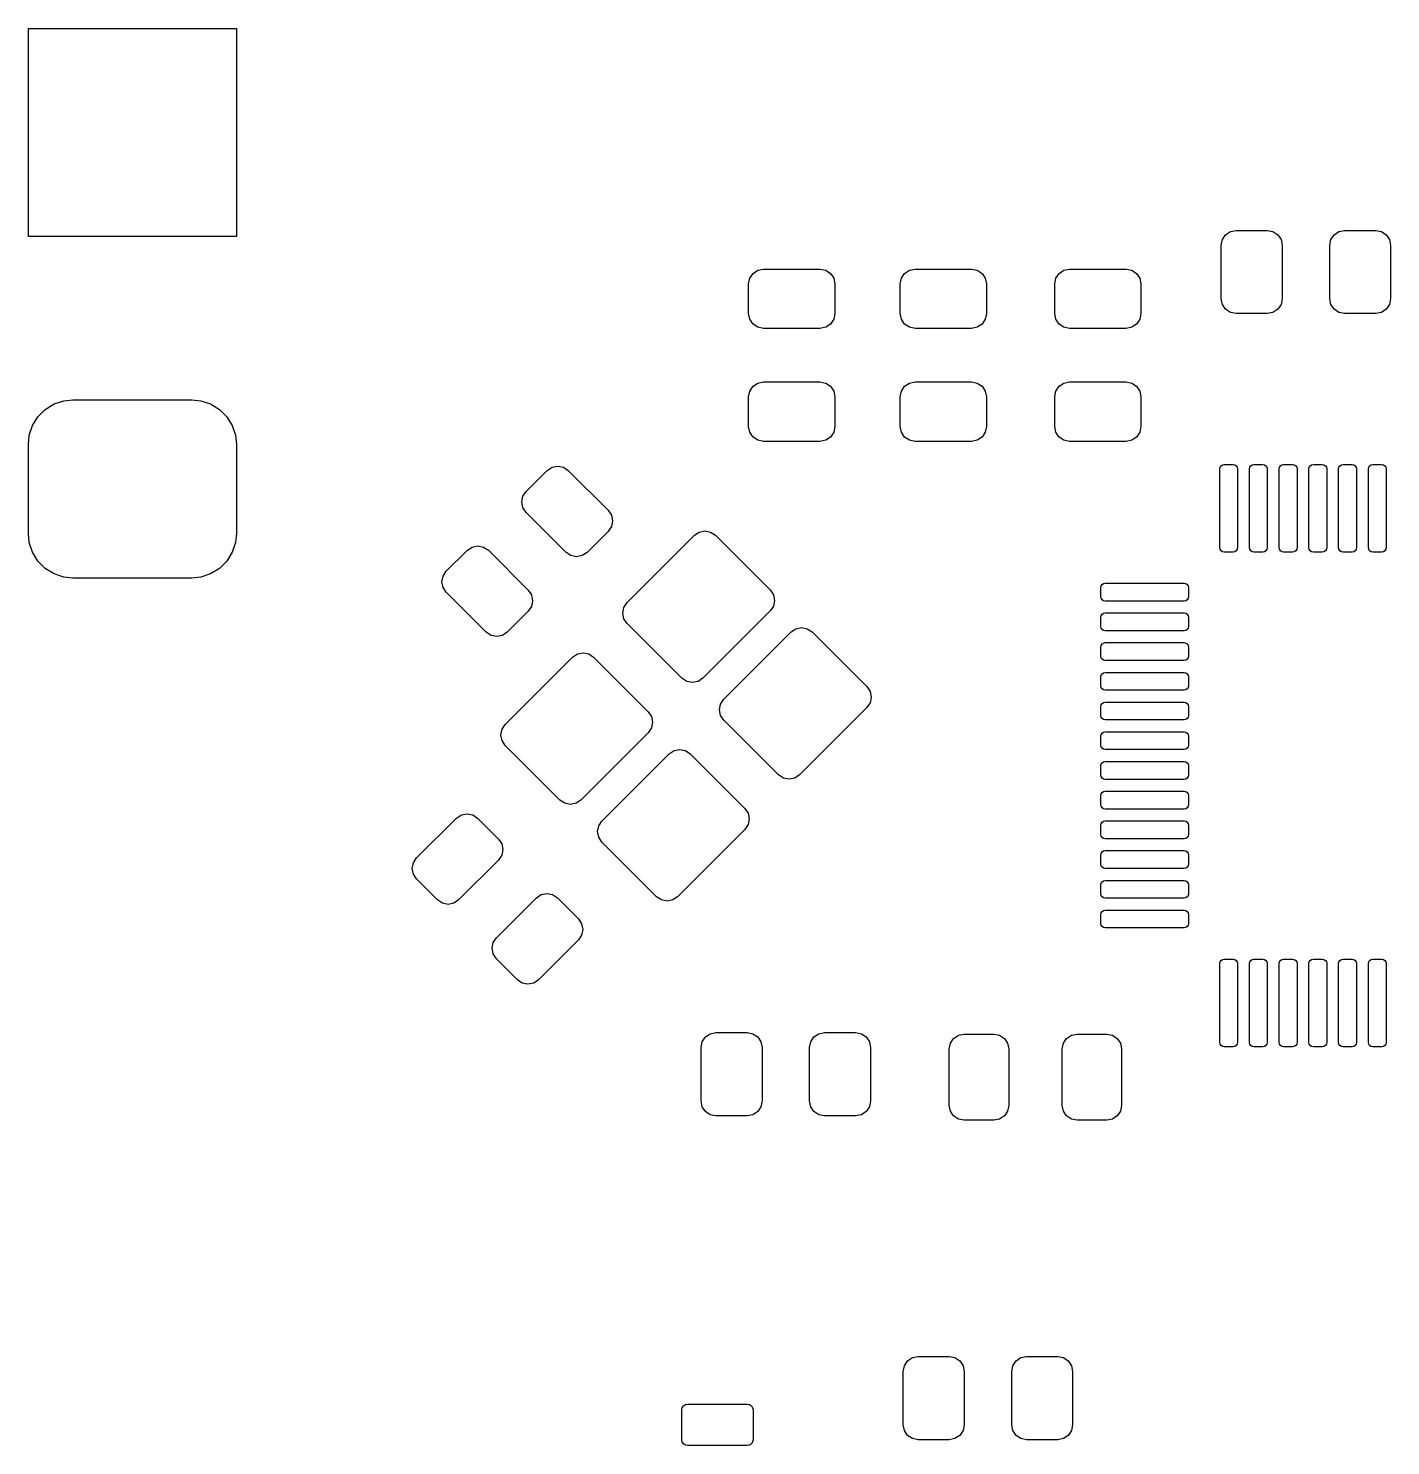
# Model space of a CAD drawing. Extents: x 2 to 88, y 2 to 53.
# Drawn here: x 22.31 to 45.23, y 27.55 to 51.4 of the extents above; entities that cross this region are included whole.
import ezdxf

# ---------------------------------------------------------------- set-up
doc = ezdxf.new("R2010")
doc.units = 0
doc.layers.add('BLACK', color=7, linetype='CONTINUOUS')

msp = doc.modelspace()

# ---------------------------------------------------------------- linework, layer by layer
at = {"layer": 'BLACK', "linetype": 'CONTINUOUS'}
for p, q in [((22.3075, 47.9), (22.3075, 51.4)), ((22.3075, 51.4), (25.8075, 51.4)), ((25.8075, 51.4), (25.8075, 47.9)), ((42.448223, 47.926777), (42.529329, 47.98097)), ((42.529329, 47.98097), (42.625, 48)), ((42.625, 48), (43.15, 48)), ((43.15, 48), (43.245671, 47.98097)), ((43.245671, 47.98097), (43.326777, 47.926777)), ((44.273223, 47.926777), (44.354329, 47.98097)), ((44.354329, 47.98097), (44.45, 48)), ((44.45, 48), (44.975, 48)), ((44.975, 48), (45.070671, 47.98097)), ((45.070671, 47.98097), (45.151777, 47.926777)), ((25.8075, 47.9), (22.3075, 47.9)), ((42.375, 47.75), (42.39403, 47.845671)), ((42.375, 46.85), (42.375, 47.75)), ((42.39403, 47.845671), (42.448223, 47.926777)), ((43.326777, 47.926777), (43.38097, 47.845671)), ((43.38097, 47.845671), (43.4, 47.75)), ((43.4, 47.75), (43.4, 46.85)), ((44.2, 47.75), (44.21903, 47.845671)), ((44.2, 46.85), (44.2, 47.75)), ((44.21903, 47.845671), (44.273223, 47.926777)), ((45.151777, 47.926777), (45.20597, 47.845671)), ((45.20597, 47.845671), (45.225, 47.75)), ((45.225, 47.75), (45.225, 46.85)), ((34.44403, 47.19567), (34.498223, 47.276776)), ((34.498223, 47.276776), (34.579329, 47.330969)), ((34.579329, 47.330969), (34.675, 47.349999)), ((34.675, 47.349999), (35.625, 47.349999)), ((35.625, 47.349999), (35.720671, 47.330969)), ((35.720671, 47.330969), (35.801777, 47.276776)), ((35.801777, 47.276776), (35.85597, 47.19567)), ((36.99403, 47.19567), (37.048223, 47.276776)), ((37.048223, 47.276776), (37.129329, 47.330969)), ((37.129329, 47.330969), (37.225, 47.349999)), ((37.225, 47.349999), (38.175, 47.349999)), ((38.175, 47.349999), (38.270671, 47.330969)), ((38.270671, 47.330969), (38.351777, 47.276776)), ((38.351777, 47.276776), (38.40597, 47.19567)), ((39.59403, 47.19567), (39.648223, 47.276776)), ((39.648223, 47.276776), (39.729329, 47.330969)), ((39.729329, 47.330969), (39.825, 47.349999)), ((39.825, 47.349999), (40.775, 47.349999)), ((40.775, 47.349999), (40.870671, 47.330969)), ((40.870671, 47.330969), (40.951777, 47.276776)), ((40.951777, 47.276776), (41.00597, 47.19567)), ((34.425, 47.099999), (34.44403, 47.19567)), ((34.425, 46.599999), (34.425, 47.099999)), ((35.85597, 47.19567), (35.875, 47.099999)), ((35.875, 47.099999), (35.875, 46.599999)), ((36.975, 47.099999), (36.99403, 47.19567)), ((36.975, 46.599999), (36.975, 47.099999)), ((38.40597, 47.19567), (38.425, 47.099999)), ((38.425, 47.099999), (38.425, 46.599999)), ((39.575, 47.099999), (39.59403, 47.19567)), ((39.575, 46.599999), (39.575, 47.099999)), ((41.00597, 47.19567), (41.025, 47.099999)), ((41.025, 47.099999), (41.025, 46.599999)), ((42.39403, 46.754329), (42.375, 46.85)), ((42.448223, 46.673223), (42.39403, 46.754329)), ((43.38097, 46.754329), (43.326777, 46.673223)), ((43.4, 46.85), (43.38097, 46.754329)), ((44.21903, 46.754329), (44.2, 46.85)), ((44.273223, 46.673223), (44.21903, 46.754329)), ((45.20597, 46.754329), (45.151777, 46.673223)), ((45.225, 46.85), (45.20597, 46.754329)), ((34.44403, 46.504328), (34.425, 46.599999)), ((35.875, 46.599999), (35.85597, 46.504328)), ((36.99403, 46.504328), (36.975, 46.599999)), ((38.425, 46.599999), (38.40597, 46.504328)), ((39.59403, 46.504328), (39.575, 46.599999)), ((41.025, 46.599999), (41.00597, 46.504328)), ((42.529329, 46.61903), (42.448223, 46.673223)), ((42.625, 46.6), (42.529329, 46.61903)), ((43.15, 46.6), (42.625, 46.6)), ((43.245671, 46.61903), (43.15, 46.6)), ((43.326777, 46.673223), (43.245671, 46.61903)), ((44.354329, 46.61903), (44.273223, 46.673223)), ((44.45, 46.6), (44.354329, 46.61903)), ((44.975, 46.6), (44.45, 46.6)), ((45.070671, 46.61903), (44.975, 46.6)), ((45.151777, 46.673223), (45.070671, 46.61903)), ((34.498223, 46.423222), (34.44403, 46.504328)), ((34.579329, 46.369029), (34.498223, 46.423222)), ((34.675, 46.349999), (34.579329, 46.369029)), ((35.625, 46.349999), (34.675, 46.349999)), ((35.720671, 46.369029), (35.625, 46.349999)), ((35.801777, 46.423222), (35.720671, 46.369029)), ((35.85597, 46.504328), (35.801777, 46.423222)), ((37.048223, 46.423222), (36.99403, 46.504328)), ((37.129329, 46.369029), (37.048223, 46.423222)), ((37.225, 46.349999), (37.129329, 46.369029)), ((38.175, 46.349999), (37.225, 46.349999)), ((38.270671, 46.369029), (38.175, 46.349999)), ((38.351777, 46.423222), (38.270671, 46.369029)), ((38.40597, 46.504328), (38.351777, 46.423222)), ((39.648223, 46.423222), (39.59403, 46.504328)), ((39.729329, 46.369029), (39.648223, 46.423222)), ((39.825, 46.349999), (39.729329, 46.369029)), ((40.775, 46.349999), (39.825, 46.349999)), ((40.870671, 46.369029), (40.775, 46.349999)), ((40.951777, 46.423222), (40.870671, 46.369029)), ((41.00597, 46.504328), (40.951777, 46.423222)), ((34.44403, 45.295672), (34.498223, 45.376778)), ((34.498223, 45.376778), (34.579329, 45.430971)), ((34.579329, 45.430971), (34.675, 45.450001)), ((34.675, 45.450001), (35.625, 45.450001)), ((35.625, 45.450001), (35.720671, 45.430971)), ((35.720671, 45.430971), (35.801777, 45.376778)), ((35.801777, 45.376778), (35.85597, 45.295672)), ((36.99403, 45.295672), (37.048223, 45.376778)), ((37.048223, 45.376778), (37.129329, 45.430971)), ((37.129329, 45.430971), (37.225, 45.450001)), ((37.225, 45.450001), (38.175, 45.450001)), ((38.175, 45.450001), (38.270671, 45.430971)), ((38.270671, 45.430971), (38.351777, 45.376778)), ((38.351777, 45.376778), (38.40597, 45.295672)), ((39.59403, 45.295672), (39.648223, 45.376778)), ((39.648223, 45.376778), (39.729329, 45.430971)), ((39.729329, 45.430971), (39.825, 45.450001)), ((39.825, 45.450001), (40.775, 45.450001)), ((40.775, 45.450001), (40.870671, 45.430971)), ((40.870671, 45.430971), (40.951777, 45.376778)), ((40.951777, 45.376778), (41.00597, 45.295672)), ((22.592323, 44.988312), (22.740536, 45.079731)), ((22.740536, 45.079731), (22.905837, 45.134505)), ((22.905837, 45.134505), (23.0575, 45.15)), ((23.0575, 45.15), (25.0575, 45.15)), ((25.0575, 45.15), (25.209163, 45.134505)), ((25.209163, 45.134505), (25.374464, 45.079731)), ((25.374464, 45.079731), (25.522677, 44.988312)), ((34.425, 45.200001), (34.44403, 45.295672)), ((34.425, 44.700001), (34.425, 45.200001)), ((35.85597, 45.295672), (35.875, 45.200001)), ((35.875, 45.200001), (35.875, 44.700001)), ((36.975, 45.200001), (36.99403, 45.295672)), ((36.975, 44.700001), (36.975, 45.200001)), ((38.40597, 45.295672), (38.425, 45.200001)), ((38.425, 45.200001), (38.425, 44.700001)), ((39.575, 45.200001), (39.59403, 45.295672)), ((39.575, 44.700001), (39.575, 45.200001)), ((41.00597, 45.295672), (41.025, 45.200001)), ((41.025, 45.200001), (41.025, 44.700001)), ((22.377769, 44.716964), (22.469188, 44.865177)), ((22.469188, 44.865177), (22.592323, 44.988312)), ((25.522677, 44.988312), (25.645812, 44.865177)), ((25.645812, 44.865177), (25.737231, 44.716964)), ((22.322995, 44.551663), (22.377769, 44.716964)), ((25.737231, 44.716964), (25.792005, 44.551663)), ((34.44403, 44.60433), (34.425, 44.700001)), ((34.498223, 44.523224), (34.44403, 44.60433)), ((35.85597, 44.60433), (35.801777, 44.523224)), ((35.875, 44.700001), (35.85597, 44.60433)), ((36.99403, 44.60433), (36.975, 44.700001)), ((37.048223, 44.523224), (36.99403, 44.60433)), ((38.40597, 44.60433), (38.351777, 44.523224)), ((38.425, 44.700001), (38.40597, 44.60433)), ((39.59403, 44.60433), (39.575, 44.700001)), ((39.648223, 44.523224), (39.59403, 44.60433)), ((41.00597, 44.60433), (40.951777, 44.523224)), ((41.025, 44.700001), (41.00597, 44.60433)), ((22.3075, 44.4), (22.322995, 44.551663)), ((22.3075, 42.9), (22.3075, 44.4)), ((25.792005, 44.551663), (25.8075, 44.4)), ((25.8075, 44.4), (25.8075, 42.9)), ((34.579329, 44.469031), (34.498223, 44.523224)), ((34.675, 44.450001), (34.579329, 44.469031)), ((35.625, 44.450001), (34.675, 44.450001)), ((35.720671, 44.469031), (35.625, 44.450001)), ((35.801777, 44.523224), (35.720671, 44.469031)), ((37.129329, 44.469031), (37.048223, 44.523224)), ((37.225, 44.450001), (37.129329, 44.469031)), ((38.175, 44.450001), (37.225, 44.450001)), ((38.270671, 44.469031), (38.175, 44.450001)), ((38.351777, 44.523224), (38.270671, 44.469031)), ((39.729329, 44.469031), (39.648223, 44.523224)), ((39.825, 44.450001), (39.729329, 44.469031)), ((40.775, 44.450001), (39.825, 44.450001)), ((40.870671, 44.469031), (40.775, 44.450001)), ((40.951777, 44.523224), (40.870671, 44.469031)), ((30.682322, 43.607627), (31.035875, 43.96118)), ((31.035875, 43.96118), (31.116981, 44.015373)), ((31.116981, 44.015373), (31.212652, 44.034404)), ((31.212652, 44.034404), (31.308323, 44.015373)), ((31.308323, 44.015373), (31.389429, 43.96118)), ((31.389429, 43.96118), (32.06118, 43.289429)), ((42.35, 43.9875), (42.355709, 44.016201)), ((42.35, 42.6625), (42.35, 43.9875)), ((42.355709, 44.016201), (42.371967, 44.040533)), ((42.371967, 44.040533), (42.396299, 44.056791)), ((42.396299, 44.056791), (42.425, 44.0625)), ((42.425, 44.0625), (42.575, 44.0625)), ((42.575, 44.0625), (42.603701, 44.056791)), ((42.603701, 44.056791), (42.628033, 44.040533)), ((42.628033, 44.040533), (42.644291, 44.016201)), ((42.644291, 44.016201), (42.65, 43.9875)), ((42.65, 43.9875), (42.65, 42.6625)), ((42.85, 43.9875), (42.855709, 44.016201)), ((42.85, 42.6625), (42.85, 43.9875)), ((42.855709, 44.016201), (42.871967, 44.040533)), ((42.871967, 44.040533), (42.896299, 44.056791)), ((42.896299, 44.056791), (42.925, 44.0625)), ((42.925, 44.0625), (43.075, 44.0625)), ((43.075, 44.0625), (43.103701, 44.056791)), ((43.103701, 44.056791), (43.128033, 44.040533)), ((43.128033, 44.040533), (43.144291, 44.016201)), ((43.144291, 44.016201), (43.15, 43.9875)), ((43.15, 43.9875), (43.15, 42.6625)), ((43.35, 43.9875), (43.355709, 44.016201)), ((43.35, 42.6625), (43.35, 43.9875)), ((43.355709, 44.016201), (43.371967, 44.040533)), ((43.371967, 44.040533), (43.396299, 44.056791)), ((43.396299, 44.056791), (43.425, 44.0625)), ((43.425, 44.0625), (43.575, 44.0625)), ((43.575, 44.0625), (43.603701, 44.056791)), ((43.603701, 44.056791), (43.628033, 44.040533)), ((43.628033, 44.040533), (43.644291, 44.016201)), ((43.644291, 44.016201), (43.65, 43.9875)), ((43.65, 43.9875), (43.65, 42.6625)), ((43.85, 43.9875), (43.855709, 44.016201)), ((43.85, 42.6625), (43.85, 43.9875)), ((43.855709, 44.016201), (43.871967, 44.040533)), ((43.871967, 44.040533), (43.896299, 44.056791)), ((43.896299, 44.056791), (43.925, 44.0625)), ((43.925, 44.0625), (44.075, 44.0625)), ((44.075, 44.0625), (44.103701, 44.056791)), ((44.103701, 44.056791), (44.128033, 44.040533)), ((44.128033, 44.040533), (44.144291, 44.016201)), ((44.144291, 44.016201), (44.15, 43.9875)), ((44.15, 43.9875), (44.15, 42.6625)), ((44.35, 43.9875), (44.355709, 44.016201)), ((44.35, 42.6625), (44.35, 43.9875)), ((44.355709, 44.016201), (44.371967, 44.040533)), ((44.371967, 44.040533), (44.396299, 44.056791)), ((44.396299, 44.056791), (44.425, 44.0625)), ((44.425, 44.0625), (44.575, 44.0625)), ((44.575, 44.0625), (44.603701, 44.056791)), ((44.603701, 44.056791), (44.628033, 44.040533)), ((44.628033, 44.040533), (44.644291, 44.016201)), ((44.644291, 44.016201), (44.65, 43.9875)), ((44.65, 43.9875), (44.65, 42.6625)), ((44.85, 43.9875), (44.855709, 44.016201)), ((44.85, 42.6625), (44.85, 43.9875)), ((44.855709, 44.016201), (44.871967, 44.040533)), ((44.871967, 44.040533), (44.896299, 44.056791)), ((44.896299, 44.056791), (44.925, 44.0625)), ((44.925, 44.0625), (45.075, 44.0625)), ((45.075, 44.0625), (45.103701, 44.056791)), ((45.103701, 44.056791), (45.128033, 44.040533)), ((45.128033, 44.040533), (45.144291, 44.016201)), ((45.144291, 44.016201), (45.15, 43.9875)), ((45.15, 43.9875), (45.15, 42.6625)), ((30.609098, 43.43085), (30.628129, 43.526521)), ((30.628129, 43.335179), (30.609098, 43.43085)), ((30.628129, 43.526521), (30.682322, 43.607627)), ((30.682322, 43.254073), (30.628129, 43.335179)), ((31.354073, 42.582322), (30.682322, 43.254073)), ((32.06118, 43.289429), (32.115373, 43.208323)), ((32.115373, 43.208323), (32.134404, 43.112652)), ((32.06118, 42.935875), (31.707627, 42.582322)), ((32.115373, 43.016981), (32.06118, 42.935875)), ((32.134404, 43.112652), (32.115373, 43.016981)), ((33.594278, 42.923002), (33.689949, 42.942032)), ((33.689949, 42.942032), (33.78562, 42.923002)), ((22.322995, 42.748337), (22.3075, 42.9)), ((22.377769, 42.583036), (22.322995, 42.748337)), ((25.792005, 42.748337), (25.737231, 42.583036)), ((25.8075, 42.9), (25.792005, 42.748337)), ((32.381801, 41.737438), (33.513172, 42.868809)), ((33.513172, 42.868809), (33.594278, 42.923002)), ((33.78562, 42.923002), (33.866726, 42.868809)), ((33.866726, 42.868809), (34.785965, 41.94957)), ((22.469188, 42.434823), (22.377769, 42.583036)), ((25.737231, 42.583036), (25.645812, 42.434823)), ((29.33882, 42.264125), (29.692373, 42.617678)), ((29.692373, 42.617678), (29.773479, 42.671871)), ((29.773479, 42.671871), (29.86915, 42.690902)), ((29.86915, 42.690902), (29.964821, 42.671871)), ((29.964821, 42.671871), (30.045927, 42.617678)), ((30.045927, 42.617678), (30.717678, 41.945927)), ((31.435179, 42.528129), (31.354073, 42.582322)), ((31.53085, 42.509098), (31.435179, 42.528129)), ((31.626521, 42.528129), (31.53085, 42.509098)), ((31.707627, 42.582322), (31.626521, 42.528129)), ((42.355709, 42.633799), (42.35, 42.6625)), ((42.371967, 42.609467), (42.355709, 42.633799)), ((42.396299, 42.593209), (42.371967, 42.609467)), ((42.425, 42.5875), (42.396299, 42.593209)), ((42.575, 42.5875), (42.425, 42.5875)), ((42.603701, 42.593209), (42.575, 42.5875)), ((42.628033, 42.609467), (42.603701, 42.593209)), ((42.644291, 42.633799), (42.628033, 42.609467)), ((42.65, 42.6625), (42.644291, 42.633799)), ((42.855709, 42.633799), (42.85, 42.6625)), ((42.871967, 42.609467), (42.855709, 42.633799)), ((42.896299, 42.593209), (42.871967, 42.609467)), ((42.925, 42.5875), (42.896299, 42.593209)), ((43.075, 42.5875), (42.925, 42.5875)), ((43.103701, 42.593209), (43.075, 42.5875)), ((43.128033, 42.609467), (43.103701, 42.593209)), ((43.144291, 42.633799), (43.128033, 42.609467)), ((43.15, 42.6625), (43.144291, 42.633799)), ((43.355709, 42.633799), (43.35, 42.6625)), ((43.371967, 42.609467), (43.355709, 42.633799)), ((43.396299, 42.593209), (43.371967, 42.609467)), ((43.425, 42.5875), (43.396299, 42.593209)), ((43.575, 42.5875), (43.425, 42.5875)), ((43.603701, 42.593209), (43.575, 42.5875)), ((43.628033, 42.609467), (43.603701, 42.593209)), ((43.644291, 42.633799), (43.628033, 42.609467)), ((43.65, 42.6625), (43.644291, 42.633799)), ((43.855709, 42.633799), (43.85, 42.6625)), ((43.871967, 42.609467), (43.855709, 42.633799)), ((43.896299, 42.593209), (43.871967, 42.609467)), ((43.925, 42.5875), (43.896299, 42.593209)), ((44.075, 42.5875), (43.925, 42.5875)), ((44.103701, 42.593209), (44.075, 42.5875)), ((44.128033, 42.609467), (44.103701, 42.593209)), ((44.144291, 42.633799), (44.128033, 42.609467)), ((44.15, 42.6625), (44.144291, 42.633799)), ((44.355709, 42.633799), (44.35, 42.6625)), ((44.371967, 42.609467), (44.355709, 42.633799)), ((44.396299, 42.593209), (44.371967, 42.609467)), ((44.425, 42.5875), (44.396299, 42.593209)), ((44.575, 42.5875), (44.425, 42.5875)), ((44.603701, 42.593209), (44.575, 42.5875)), ((44.628033, 42.609467), (44.603701, 42.593209)), ((44.644291, 42.633799), (44.628033, 42.609467)), ((44.65, 42.6625), (44.644291, 42.633799)), ((44.855709, 42.633799), (44.85, 42.6625)), ((44.871967, 42.609467), (44.855709, 42.633799)), ((44.896299, 42.593209), (44.871967, 42.609467)), ((44.925, 42.5875), (44.896299, 42.593209)), ((45.075, 42.5875), (44.925, 42.5875)), ((45.103701, 42.593209), (45.075, 42.5875)), ((45.128033, 42.609467), (45.103701, 42.593209)), ((45.144291, 42.633799), (45.128033, 42.609467)), ((45.15, 42.6625), (45.144291, 42.633799)), ((22.592323, 42.311688), (22.469188, 42.434823)), ((22.740536, 42.220269), (22.592323, 42.311688)), ((22.905837, 42.165495), (22.740536, 42.220269)), ((25.374464, 42.220269), (25.209163, 42.165495)), ((25.522677, 42.311688), (25.374464, 42.220269)), ((25.645812, 42.434823), (25.522677, 42.311688)), ((29.284627, 42.183019), (29.33882, 42.264125)), ((23.0575, 42.15), (22.905837, 42.165495)), ((25.0575, 42.15), (23.0575, 42.15)), ((25.209163, 42.165495), (25.0575, 42.15)), ((29.265596, 42.087348), (29.284627, 42.183019)), ((29.284627, 41.991677), (29.265596, 42.087348)), ((29.33882, 41.910571), (29.284627, 41.991677)), ((40.35, 41.9875), (40.355709, 42.016201)), ((40.35, 41.8375), (40.35, 41.9875)), ((40.355709, 42.016201), (40.371967, 42.040533)), ((40.371967, 42.040533), (40.396299, 42.056791)), ((40.396299, 42.056791), (40.425, 42.0625)), ((40.425, 42.0625), (41.75, 42.0625)), ((41.75, 42.0625), (41.778701, 42.056791)), ((41.778701, 42.056791), (41.803033, 42.040533)), ((41.803033, 42.040533), (41.819291, 42.016201)), ((41.819291, 42.016201), (41.825, 41.9875)), ((41.825, 41.9875), (41.825, 41.8375)), ((30.010571, 41.23882), (29.33882, 41.910571)), ((30.717678, 41.945927), (30.771871, 41.864821)), ((30.771871, 41.864821), (30.790902, 41.76915)), ((30.790902, 41.76915), (30.771871, 41.673479)), ((34.785965, 41.94957), (34.840158, 41.868464)), ((34.840158, 41.868464), (34.859188, 41.772793)), ((34.859188, 41.772793), (34.840158, 41.677122)), ((40.355709, 41.808799), (40.35, 41.8375)), ((40.371967, 41.784467), (40.355709, 41.808799)), ((40.396299, 41.768209), (40.371967, 41.784467)), ((40.425, 41.7625), (40.396299, 41.768209)), ((41.75, 41.7625), (40.425, 41.7625)), ((41.778701, 41.768209), (41.75, 41.7625)), ((41.803033, 41.784467), (41.778701, 41.768209)), ((41.819291, 41.808799), (41.803033, 41.784467)), ((41.825, 41.8375), (41.819291, 41.808799)), ((30.717678, 41.592373), (30.364125, 41.23882)), ((30.771871, 41.673479), (30.717678, 41.592373)), ((32.308578, 41.560661), (32.327608, 41.656332)), ((32.327608, 41.46499), (32.308578, 41.560661)), ((32.327608, 41.656332), (32.381801, 41.737438)), ((34.785965, 41.596016), (33.654594, 40.464645)), ((34.840158, 41.677122), (34.785965, 41.596016)), ((40.35, 41.4875), (40.355709, 41.516201)), ((40.355709, 41.516201), (40.371967, 41.540533)), ((40.371967, 41.540533), (40.396299, 41.556791)), ((40.396299, 41.556791), (40.425, 41.5625)), ((40.425, 41.5625), (41.75, 41.5625)), ((41.75, 41.5625), (41.778701, 41.556791)), ((41.778701, 41.556791), (41.803033, 41.540533)), ((41.803033, 41.540533), (41.819291, 41.516201)), ((41.819291, 41.516201), (41.825, 41.4875)), ((32.381801, 41.383884), (32.327608, 41.46499)), ((33.30104, 40.464645), (32.381801, 41.383884)), ((35.139518, 41.242463), (35.220624, 41.296656)), ((35.220624, 41.296656), (35.316295, 41.315686)), ((35.316295, 41.315686), (35.411966, 41.296656)), ((35.411966, 41.296656), (35.493072, 41.242463)), ((40.35, 41.3375), (40.35, 41.4875)), ((40.355709, 41.308799), (40.35, 41.3375)), ((40.371967, 41.284467), (40.355709, 41.308799)), ((40.396299, 41.268209), (40.371967, 41.284467)), ((40.425, 41.2625), (40.396299, 41.268209)), ((41.75, 41.2625), (40.425, 41.2625)), ((41.778701, 41.268209), (41.75, 41.2625)), ((41.803033, 41.284467), (41.778701, 41.268209)), ((41.819291, 41.308799), (41.803033, 41.284467)), ((41.825, 41.3375), (41.819291, 41.308799)), ((41.825, 41.4875), (41.825, 41.3375)), ((30.091677, 41.184627), (30.010571, 41.23882)), ((30.187348, 41.165596), (30.091677, 41.184627)), ((30.283019, 41.184627), (30.187348, 41.165596)), ((30.364125, 41.23882), (30.283019, 41.184627)), ((34.008147, 40.111092), (35.139518, 41.242463)), ((35.493072, 41.242463), (36.412311, 40.323224)), ((40.355709, 41.016201), (40.371967, 41.040533)), ((40.371967, 41.040533), (40.396299, 41.056791)), ((40.396299, 41.056791), (40.425, 41.0625)), ((40.425, 41.0625), (41.75, 41.0625)), ((41.75, 41.0625), (41.778701, 41.056791)), ((41.778701, 41.056791), (41.803033, 41.040533)), ((41.803033, 41.040533), (41.819291, 41.016201)), ((30.331191, 39.686828), (31.462562, 40.818199)), ((31.462562, 40.818199), (31.543668, 40.872392)), ((31.543668, 40.872392), (31.639339, 40.891422)), ((31.639339, 40.891422), (31.73501, 40.872392)), ((31.73501, 40.872392), (31.816116, 40.818199)), ((31.816116, 40.818199), (32.735355, 39.89896)), ((40.35, 40.9875), (40.355709, 41.016201)), ((40.35, 40.8375), (40.35, 40.9875)), ((40.355709, 40.808799), (40.35, 40.8375)), ((40.371967, 40.784467), (40.355709, 40.808799)), ((40.396299, 40.768209), (40.371967, 40.784467)), ((41.803033, 40.784467), (41.778701, 40.768209)), ((41.819291, 40.808799), (41.803033, 40.784467)), ((41.819291, 41.016201), (41.825, 40.9875)), ((41.825, 40.8375), (41.819291, 40.808799)), ((41.825, 40.9875), (41.825, 40.8375)), ((40.371967, 40.540533), (40.396299, 40.556791)), ((40.425, 40.7625), (40.396299, 40.768209)), ((40.396299, 40.556791), (40.425, 40.5625)), ((41.75, 40.7625), (40.425, 40.7625)), ((40.425, 40.5625), (41.75, 40.5625)), ((41.778701, 40.768209), (41.75, 40.7625)), ((41.75, 40.5625), (41.778701, 40.556791)), ((41.778701, 40.556791), (41.803033, 40.540533)), ((33.382146, 40.410452), (33.30104, 40.464645)), ((33.477817, 40.391422), (33.382146, 40.410452)), ((33.573488, 40.410452), (33.477817, 40.391422)), ((33.654594, 40.464645), (33.573488, 40.410452)), ((36.412311, 40.323224), (36.466504, 40.242118)), ((40.35, 40.4875), (40.355709, 40.516201)), ((40.35, 40.3375), (40.35, 40.4875)), ((40.355709, 40.308799), (40.35, 40.3375)), ((40.355709, 40.516201), (40.371967, 40.540533)), ((40.371967, 40.284467), (40.355709, 40.308799)), ((41.803033, 40.540533), (41.819291, 40.516201)), ((41.819291, 40.308799), (41.803033, 40.284467)), ((41.819291, 40.516201), (41.825, 40.4875)), ((41.825, 40.3375), (41.819291, 40.308799)), ((41.825, 40.4875), (41.825, 40.3375)), ((33.953954, 40.029986), (34.008147, 40.111092)), ((36.466504, 40.242118), (36.485534, 40.146447)), ((36.485534, 40.146447), (36.466504, 40.050776)), ((40.396299, 40.268209), (40.371967, 40.284467)), ((40.425, 40.2625), (40.396299, 40.268209)), ((41.75, 40.2625), (40.425, 40.2625)), ((41.778701, 40.268209), (41.75, 40.2625)), ((41.803033, 40.284467), (41.778701, 40.268209)), ((32.735355, 39.89896), (32.789548, 39.817854)), ((33.934924, 39.934315), (33.953954, 40.029986)), ((33.953954, 39.838644), (33.934924, 39.934315)), ((34.008147, 39.757538), (33.953954, 39.838644)), ((36.412311, 39.96967), (35.28094, 38.838299)), ((36.466504, 40.050776), (36.412311, 39.96967)), ((40.35, 39.9875), (40.355709, 40.016201)), ((40.35, 39.8375), (40.35, 39.9875)), ((40.355709, 39.808799), (40.35, 39.8375)), ((40.355709, 40.016201), (40.371967, 40.040533)), ((40.371967, 40.040533), (40.396299, 40.056791)), ((40.396299, 40.056791), (40.425, 40.0625)), ((40.425, 40.0625), (41.75, 40.0625)), ((41.75, 40.0625), (41.778701, 40.056791)), ((41.778701, 40.056791), (41.803033, 40.040533)), ((41.803033, 40.040533), (41.819291, 40.016201)), ((41.819291, 40.016201), (41.825, 39.9875)), ((41.825, 39.8375), (41.819291, 39.808799)), ((41.825, 39.9875), (41.825, 39.8375)), ((30.257968, 39.510051), (30.276998, 39.605722)), ((30.276998, 39.605722), (30.331191, 39.686828)), ((32.789548, 39.626512), (32.735355, 39.545406)), ((32.789548, 39.817854), (32.808578, 39.722183)), ((32.808578, 39.722183), (32.789548, 39.626512)), ((34.927386, 38.838299), (34.008147, 39.757538)), ((40.371967, 39.784467), (40.355709, 39.808799)), ((40.396299, 39.768209), (40.371967, 39.784467)), ((40.425, 39.7625), (40.396299, 39.768209)), ((41.75, 39.7625), (40.425, 39.7625)), ((41.778701, 39.768209), (41.75, 39.7625)), ((41.803033, 39.784467), (41.778701, 39.768209)), ((41.819291, 39.808799), (41.803033, 39.784467)), ((30.276998, 39.41438), (30.257968, 39.510051)), ((30.331191, 39.333274), (30.276998, 39.41438)), ((32.735355, 39.545406), (31.603984, 38.414035)), ((40.35, 39.4875), (40.355709, 39.516201)), ((40.35, 39.3375), (40.35, 39.4875)), ((40.355709, 39.516201), (40.371967, 39.540533)), ((40.371967, 39.540533), (40.396299, 39.556791)), ((40.396299, 39.556791), (40.425, 39.5625)), ((40.425, 39.5625), (41.75, 39.5625)), ((41.75, 39.5625), (41.778701, 39.556791)), ((41.778701, 39.556791), (41.803033, 39.540533)), ((41.803033, 39.540533), (41.819291, 39.516201)), ((41.819291, 39.516201), (41.825, 39.4875)), ((41.825, 39.4875), (41.825, 39.3375)), ((31.25043, 38.414035), (30.331191, 39.333274)), ((31.957537, 38.060482), (33.088908, 39.191853)), ((33.088908, 39.191853), (33.170014, 39.246046)), ((33.170014, 39.246046), (33.265685, 39.265076)), ((33.265685, 39.265076), (33.361356, 39.246046)), ((33.361356, 39.246046), (33.442462, 39.191853)), ((33.442462, 39.191853), (34.361701, 38.272614)), ((40.355709, 39.308799), (40.35, 39.3375)), ((40.371967, 39.284467), (40.355709, 39.308799)), ((40.396299, 39.268209), (40.371967, 39.284467)), ((40.425, 39.2625), (40.396299, 39.268209)), ((41.75, 39.2625), (40.425, 39.2625)), ((41.778701, 39.268209), (41.75, 39.2625)), ((41.803033, 39.284467), (41.778701, 39.268209)), ((41.819291, 39.308799), (41.803033, 39.284467)), ((41.825, 39.3375), (41.819291, 39.308799)), ((40.35, 38.9875), (40.355709, 39.016201)), ((40.35, 38.8375), (40.35, 38.9875)), ((40.355709, 39.016201), (40.371967, 39.040533)), ((40.371967, 39.040533), (40.396299, 39.056791)), ((40.396299, 39.056791), (40.425, 39.0625)), ((40.425, 39.0625), (41.75, 39.0625)), ((41.75, 39.0625), (41.778701, 39.056791)), ((41.778701, 39.056791), (41.803033, 39.040533)), ((41.803033, 39.040533), (41.819291, 39.016201)), ((41.819291, 39.016201), (41.825, 38.9875)), ((41.825, 38.9875), (41.825, 38.8375)), ((35.008492, 38.784106), (34.927386, 38.838299)), ((35.104163, 38.765076), (35.008492, 38.784106)), ((35.199834, 38.784106), (35.104163, 38.765076)), ((35.28094, 38.838299), (35.199834, 38.784106)), ((40.355709, 38.808799), (40.35, 38.8375)), ((40.371967, 38.784467), (40.355709, 38.808799)), ((40.396299, 38.768209), (40.371967, 38.784467)), ((40.425, 38.7625), (40.396299, 38.768209)), ((41.75, 38.7625), (40.425, 38.7625)), ((41.778701, 38.768209), (41.75, 38.7625)), ((41.803033, 38.784467), (41.778701, 38.768209)), ((41.819291, 38.808799), (41.803033, 38.784467)), ((41.825, 38.8375), (41.819291, 38.808799)), ((31.331536, 38.359842), (31.25043, 38.414035)), ((31.603984, 38.414035), (31.522878, 38.359842)), ((40.35, 38.4875), (40.355709, 38.516201)), ((40.35, 38.3375), (40.35, 38.4875)), ((40.355709, 38.516201), (40.371967, 38.540533)), ((40.371967, 38.540533), (40.396299, 38.556791)), ((40.396299, 38.556791), (40.425, 38.5625)), ((40.425, 38.5625), (41.75, 38.5625)), ((41.75, 38.5625), (41.778701, 38.556791)), ((41.778701, 38.556791), (41.803033, 38.540533)), ((41.803033, 38.540533), (41.819291, 38.516201)), ((41.819291, 38.516201), (41.825, 38.4875)), ((41.825, 38.4875), (41.825, 38.3375)), ((29.510571, 38.11118), (29.591677, 38.165373)), ((29.591677, 38.165373), (29.687348, 38.184404)), ((29.687348, 38.184404), (29.783019, 38.165373)), ((29.783019, 38.165373), (29.864125, 38.11118)), ((31.427207, 38.340812), (31.331536, 38.359842)), ((31.522878, 38.359842), (31.427207, 38.340812)), ((34.361701, 38.272614), (34.415894, 38.191508)), ((34.415894, 38.191508), (34.434924, 38.095837)), ((40.355709, 38.308799), (40.35, 38.3375)), ((40.371967, 38.284467), (40.355709, 38.308799)), ((40.396299, 38.268209), (40.371967, 38.284467)), ((40.425, 38.2625), (40.396299, 38.268209)), ((41.75, 38.2625), (40.425, 38.2625)), ((41.778701, 38.268209), (41.75, 38.2625)), ((41.803033, 38.284467), (41.778701, 38.268209)), ((41.819291, 38.308799), (41.803033, 38.284467)), ((41.825, 38.3375), (41.819291, 38.308799)), ((28.83882, 37.439429), (29.510571, 38.11118)), ((29.864125, 38.11118), (30.217678, 37.757627)), ((31.884314, 37.883705), (31.903344, 37.979376)), ((31.903344, 37.979376), (31.957537, 38.060482)), ((34.415894, 38.000166), (34.361701, 37.91906)), ((34.434924, 38.095837), (34.415894, 38.000166)), ((40.35, 37.9875), (40.355709, 38.016201)), ((40.35, 37.8375), (40.35, 37.9875)), ((40.355709, 38.016201), (40.371967, 38.040533)), ((40.371967, 38.040533), (40.396299, 38.056791)), ((40.396299, 38.056791), (40.425, 38.0625)), ((40.425, 38.0625), (41.75, 38.0625)), ((41.75, 38.0625), (41.778701, 38.056791)), ((41.778701, 38.056791), (41.803033, 38.040533)), ((41.803033, 38.040533), (41.819291, 38.016201)), ((41.819291, 38.016201), (41.825, 37.9875)), ((41.825, 37.9875), (41.825, 37.8375)), ((30.217678, 37.757627), (30.271871, 37.676521)), ((31.903344, 37.788034), (31.884314, 37.883705)), ((31.957537, 37.706928), (31.903344, 37.788034)), ((32.876776, 36.787689), (31.957537, 37.706928)), ((34.361701, 37.91906), (33.23033, 36.787689)), ((40.355709, 37.808799), (40.35, 37.8375)), ((40.371967, 37.784467), (40.355709, 37.808799)), ((40.396299, 37.768209), (40.371967, 37.784467)), ((40.425, 37.7625), (40.396299, 37.768209)), ((41.75, 37.7625), (40.425, 37.7625)), ((41.778701, 37.768209), (41.75, 37.7625)), ((41.803033, 37.784467), (41.778701, 37.768209)), ((41.819291, 37.808799), (41.803033, 37.784467)), ((41.825, 37.8375), (41.819291, 37.808799)), ((30.271871, 37.485179), (30.217678, 37.404073)), ((30.271871, 37.676521), (30.290902, 37.58085)), ((30.290902, 37.58085), (30.271871, 37.485179)), ((40.35, 37.4875), (40.355709, 37.516201)), ((40.35, 37.3375), (40.35, 37.4875)), ((40.355709, 37.516201), (40.371967, 37.540533)), ((40.371967, 37.540533), (40.396299, 37.556791)), ((40.396299, 37.556791), (40.425, 37.5625)), ((40.425, 37.5625), (41.75, 37.5625)), ((41.75, 37.5625), (41.778701, 37.556791)), ((41.778701, 37.556791), (41.803033, 37.540533)), ((41.803033, 37.540533), (41.819291, 37.516201)), ((41.819291, 37.516201), (41.825, 37.4875)), ((41.825, 37.4875), (41.825, 37.3375)), ((28.765596, 37.262652), (28.784627, 37.358323)), ((28.784627, 37.166981), (28.765596, 37.262652)), ((28.784627, 37.358323), (28.83882, 37.439429)), ((30.217678, 37.404073), (29.545927, 36.732322)), ((40.355709, 37.308799), (40.35, 37.3375)), ((40.371967, 37.284467), (40.355709, 37.308799)), ((40.396299, 37.268209), (40.371967, 37.284467)), ((40.425, 37.2625), (40.396299, 37.268209)), ((41.75, 37.2625), (40.425, 37.2625)), ((41.778701, 37.268209), (41.75, 37.2625)), ((41.803033, 37.284467), (41.778701, 37.268209)), ((41.819291, 37.308799), (41.803033, 37.284467)), ((41.825, 37.3375), (41.819291, 37.308799)), ((28.83882, 37.085875), (28.784627, 37.166981)), ((29.192373, 36.732322), (28.83882, 37.085875)), ((40.35, 36.9875), (40.355709, 37.016201)), ((40.35, 36.8375), (40.35, 36.9875)), ((40.355709, 37.016201), (40.371967, 37.040533)), ((40.371967, 37.040533), (40.396299, 37.056791)), ((40.396299, 37.056791), (40.425, 37.0625)), ((40.425, 37.0625), (41.75, 37.0625)), ((41.75, 37.0625), (41.778701, 37.056791)), ((41.778701, 37.056791), (41.803033, 37.040533)), ((41.803033, 37.040533), (41.819291, 37.016201)), ((41.819291, 37.016201), (41.825, 36.9875)), ((41.825, 36.9875), (41.825, 36.8375)), ((29.273479, 36.678129), (29.192373, 36.732322)), ((29.545927, 36.732322), (29.464821, 36.678129)), ((30.182322, 36.095927), (30.854073, 36.767678)), ((30.854073, 36.767678), (30.935179, 36.821871)), ((30.935179, 36.821871), (31.03085, 36.840902)), ((31.03085, 36.840902), (31.126521, 36.821871)), ((31.126521, 36.821871), (31.207627, 36.767678)), ((31.207627, 36.767678), (31.56118, 36.414125)), ((32.957882, 36.733496), (32.876776, 36.787689)), ((33.053553, 36.714466), (32.957882, 36.733496)), ((33.149224, 36.733496), (33.053553, 36.714466)), ((33.23033, 36.787689), (33.149224, 36.733496)), ((40.355709, 36.808799), (40.35, 36.8375)), ((40.371967, 36.784467), (40.355709, 36.808799)), ((40.396299, 36.768209), (40.371967, 36.784467)), ((40.425, 36.7625), (40.396299, 36.768209)), ((41.75, 36.7625), (40.425, 36.7625)), ((41.778701, 36.768209), (41.75, 36.7625)), ((41.803033, 36.784467), (41.778701, 36.768209)), ((41.819291, 36.808799), (41.803033, 36.784467)), ((41.825, 36.8375), (41.819291, 36.808799)), ((29.36915, 36.659098), (29.273479, 36.678129)), ((29.464821, 36.678129), (29.36915, 36.659098)), ((40.35, 36.4875), (40.355709, 36.516201)), ((40.355709, 36.516201), (40.371967, 36.540533)), ((40.371967, 36.540533), (40.396299, 36.556791)), ((40.396299, 36.556791), (40.425, 36.5625)), ((40.425, 36.5625), (41.75, 36.5625)), ((41.75, 36.5625), (41.778701, 36.556791)), ((41.778701, 36.556791), (41.803033, 36.540533)), ((41.803033, 36.540533), (41.819291, 36.516201)), ((41.819291, 36.516201), (41.825, 36.4875)), ((31.56118, 36.414125), (31.615373, 36.333019)), ((31.615373, 36.333019), (31.634404, 36.237348)), ((40.35, 36.3375), (40.35, 36.4875)), ((40.355709, 36.308799), (40.35, 36.3375)), ((40.371967, 36.284467), (40.355709, 36.308799)), ((40.396299, 36.268209), (40.371967, 36.284467)), ((40.425, 36.2625), (40.396299, 36.268209)), ((41.75, 36.2625), (40.425, 36.2625)), ((41.778701, 36.268209), (41.75, 36.2625)), ((41.803033, 36.284467), (41.778701, 36.268209)), ((41.819291, 36.308799), (41.803033, 36.284467)), ((41.825, 36.3375), (41.819291, 36.308799)), ((41.825, 36.4875), (41.825, 36.3375)), ((30.109098, 35.91915), (30.128129, 36.014821)), ((30.128129, 36.014821), (30.182322, 36.095927)), ((31.56118, 36.060571), (30.889429, 35.38882)), ((31.615373, 36.141677), (31.56118, 36.060571)), ((31.634404, 36.237348), (31.615373, 36.141677)), ((30.128129, 35.823479), (30.109098, 35.91915)), ((30.182322, 35.742373), (30.128129, 35.823479)), ((30.535875, 35.38882), (30.182322, 35.742373)), ((42.35, 35.6625), (42.355709, 35.691201)), ((42.35, 34.3375), (42.35, 35.6625)), ((42.355709, 35.691201), (42.371967, 35.715533)), ((42.371967, 35.715533), (42.396299, 35.731791)), ((42.396299, 35.731791), (42.425, 35.7375)), ((42.425, 35.7375), (42.575, 35.7375)), ((42.575, 35.7375), (42.603701, 35.731791)), ((42.603701, 35.731791), (42.628033, 35.715533)), ((42.628033, 35.715533), (42.644291, 35.691201)), ((42.644291, 35.691201), (42.65, 35.6625)), ((42.65, 35.6625), (42.65, 34.3375)), ((42.85, 35.6625), (42.855709, 35.691201)), ((42.85, 34.3375), (42.85, 35.6625)), ((42.855709, 35.691201), (42.871967, 35.715533)), ((42.871967, 35.715533), (42.896299, 35.731791)), ((42.896299, 35.731791), (42.925, 35.7375)), ((42.925, 35.7375), (43.075, 35.7375)), ((43.075, 35.7375), (43.103701, 35.731791)), ((43.103701, 35.731791), (43.128033, 35.715533)), ((43.128033, 35.715533), (43.144291, 35.691201)), ((43.144291, 35.691201), (43.15, 35.6625)), ((43.15, 35.6625), (43.15, 34.3375)), ((43.35, 35.6625), (43.355709, 35.691201)), ((43.35, 34.3375), (43.35, 35.6625)), ((43.355709, 35.691201), (43.371967, 35.715533)), ((43.371967, 35.715533), (43.396299, 35.731791)), ((43.396299, 35.731791), (43.425, 35.7375)), ((43.425, 35.7375), (43.575, 35.7375)), ((43.575, 35.7375), (43.603701, 35.731791)), ((43.603701, 35.731791), (43.628033, 35.715533)), ((43.628033, 35.715533), (43.644291, 35.691201)), ((43.644291, 35.691201), (43.65, 35.6625)), ((43.65, 35.6625), (43.65, 34.3375)), ((43.85, 35.6625), (43.855709, 35.691201)), ((43.85, 34.3375), (43.85, 35.6625)), ((43.855709, 35.691201), (43.871967, 35.715533)), ((43.871967, 35.715533), (43.896299, 35.731791)), ((43.896299, 35.731791), (43.925, 35.7375)), ((43.925, 35.7375), (44.075, 35.7375)), ((44.075, 35.7375), (44.103701, 35.731791)), ((44.103701, 35.731791), (44.128033, 35.715533)), ((44.128033, 35.715533), (44.144291, 35.691201)), ((44.144291, 35.691201), (44.15, 35.6625)), ((44.15, 35.6625), (44.15, 34.3375)), ((44.35, 35.6625), (44.355709, 35.691201)), ((44.35, 34.3375), (44.35, 35.6625)), ((44.355709, 35.691201), (44.371967, 35.715533)), ((44.371967, 35.715533), (44.396299, 35.731791)), ((44.396299, 35.731791), (44.425, 35.7375)), ((44.425, 35.7375), (44.575, 35.7375)), ((44.575, 35.7375), (44.603701, 35.731791)), ((44.603701, 35.731791), (44.628033, 35.715533)), ((44.628033, 35.715533), (44.644291, 35.691201)), ((44.644291, 35.691201), (44.65, 35.6625)), ((44.65, 35.6625), (44.65, 34.3375)), ((44.85, 35.6625), (44.855709, 35.691201)), ((44.85, 34.3375), (44.85, 35.6625)), ((44.855709, 35.691201), (44.871967, 35.715533)), ((44.871967, 35.715533), (44.896299, 35.731791)), ((44.896299, 35.731791), (44.925, 35.7375)), ((44.925, 35.7375), (45.075, 35.7375)), ((45.075, 35.7375), (45.103701, 35.731791)), ((45.103701, 35.731791), (45.128033, 35.715533)), ((45.128033, 35.715533), (45.144291, 35.691201)), ((45.144291, 35.691201), (45.15, 35.6625)), ((45.15, 35.6625), (45.15, 34.3375)), ((30.616981, 35.334627), (30.535875, 35.38882)), ((30.712652, 35.315596), (30.616981, 35.334627)), ((30.808323, 35.334627), (30.712652, 35.315596)), ((30.889429, 35.38882), (30.808323, 35.334627)), ((33.625, 34.25), (33.64403, 34.345671)), ((33.64403, 34.345671), (33.698223, 34.426777)), ((33.698223, 34.426777), (33.779329, 34.48097)), ((33.779329, 34.48097), (33.875, 34.5)), ((33.875, 34.5), (34.4, 34.5)), ((34.4, 34.5), (34.495671, 34.48097)), ((34.495671, 34.48097), (34.576777, 34.426777)), ((34.576777, 34.426777), (34.63097, 34.345671)), ((34.63097, 34.345671), (34.65, 34.25)), ((35.45, 34.25), (35.46903, 34.345671)), ((35.46903, 34.345671), (35.523223, 34.426777)), ((35.523223, 34.426777), (35.604329, 34.48097)), ((35.604329, 34.48097), (35.7, 34.5)), ((35.7, 34.5), (36.225, 34.5)), ((36.225, 34.5), (36.320671, 34.48097)), ((36.320671, 34.48097), (36.401777, 34.426777)), ((36.401777, 34.426777), (36.45597, 34.345671)), ((36.45597, 34.345671), (36.475, 34.25)), ((37.819031, 34.320671), (37.873224, 34.401777)), ((37.873224, 34.401777), (37.95433, 34.45597)), ((37.95433, 34.45597), (38.050001, 34.475)), ((38.050001, 34.475), (38.550001, 34.475)), ((38.550001, 34.475), (38.645672, 34.45597)), ((38.645672, 34.45597), (38.726778, 34.401777)), ((38.726778, 34.401777), (38.780971, 34.320671)), ((39.719029, 34.320671), (39.773222, 34.401777)), ((39.773222, 34.401777), (39.854328, 34.45597)), ((39.854328, 34.45597), (39.949999, 34.475)), ((39.949999, 34.475), (40.449999, 34.475)), ((40.449999, 34.475), (40.54567, 34.45597)), ((40.54567, 34.45597), (40.626776, 34.401777)), ((40.626776, 34.401777), (40.680969, 34.320671)), ((33.625, 33.35), (33.625, 34.25)), ((34.65, 34.25), (34.65, 33.35)), ((35.45, 33.35), (35.45, 34.25)), ((36.475, 34.25), (36.475, 33.35)), ((37.800001, 34.225), (37.819031, 34.320671)), ((37.800001, 33.275), (37.800001, 34.225)), ((38.780971, 34.320671), (38.800001, 34.225)), ((38.800001, 34.225), (38.800001, 33.275)), ((39.699999, 34.225), (39.719029, 34.320671)), ((39.699999, 33.275), (39.699999, 34.225)), ((40.680969, 34.320671), (40.699999, 34.225)), ((40.699999, 34.225), (40.699999, 33.275)), ((42.355709, 34.308799), (42.35, 34.3375)), ((42.371967, 34.284467), (42.355709, 34.308799)), ((42.396299, 34.268209), (42.371967, 34.284467)), ((42.425, 34.2625), (42.396299, 34.268209)), ((42.575, 34.2625), (42.425, 34.2625)), ((42.603701, 34.268209), (42.575, 34.2625)), ((42.628033, 34.284467), (42.603701, 34.268209)), ((42.644291, 34.308799), (42.628033, 34.284467)), ((42.65, 34.3375), (42.644291, 34.308799)), ((42.855709, 34.308799), (42.85, 34.3375)), ((42.871967, 34.284467), (42.855709, 34.308799)), ((42.896299, 34.268209), (42.871967, 34.284467)), ((42.925, 34.2625), (42.896299, 34.268209)), ((43.075, 34.2625), (42.925, 34.2625)), ((43.103701, 34.268209), (43.075, 34.2625)), ((43.128033, 34.284467), (43.103701, 34.268209)), ((43.144291, 34.308799), (43.128033, 34.284467)), ((43.15, 34.3375), (43.144291, 34.308799)), ((43.355709, 34.308799), (43.35, 34.3375)), ((43.371967, 34.284467), (43.355709, 34.308799)), ((43.396299, 34.268209), (43.371967, 34.284467)), ((43.425, 34.2625), (43.396299, 34.268209)), ((43.575, 34.2625), (43.425, 34.2625)), ((43.603701, 34.268209), (43.575, 34.2625)), ((43.628033, 34.284467), (43.603701, 34.268209)), ((43.644291, 34.308799), (43.628033, 34.284467)), ((43.65, 34.3375), (43.644291, 34.308799)), ((43.855709, 34.308799), (43.85, 34.3375)), ((43.871967, 34.284467), (43.855709, 34.308799)), ((43.896299, 34.268209), (43.871967, 34.284467)), ((43.925, 34.2625), (43.896299, 34.268209)), ((44.075, 34.2625), (43.925, 34.2625)), ((44.103701, 34.268209), (44.075, 34.2625)), ((44.128033, 34.284467), (44.103701, 34.268209)), ((44.144291, 34.308799), (44.128033, 34.284467)), ((44.15, 34.3375), (44.144291, 34.308799)), ((44.355709, 34.308799), (44.35, 34.3375)), ((44.371967, 34.284467), (44.355709, 34.308799)), ((44.396299, 34.268209), (44.371967, 34.284467)), ((44.425, 34.2625), (44.396299, 34.268209)), ((44.575, 34.2625), (44.425, 34.2625)), ((44.603701, 34.268209), (44.575, 34.2625)), ((44.628033, 34.284467), (44.603701, 34.268209)), ((44.644291, 34.308799), (44.628033, 34.284467)), ((44.65, 34.3375), (44.644291, 34.308799)), ((44.855709, 34.308799), (44.85, 34.3375)), ((44.871967, 34.284467), (44.855709, 34.308799)), ((44.896299, 34.268209), (44.871967, 34.284467)), ((44.925, 34.2625), (44.896299, 34.268209)), ((45.075, 34.2625), (44.925, 34.2625)), ((45.103701, 34.268209), (45.075, 34.2625)), ((45.128033, 34.284467), (45.103701, 34.268209)), ((45.144291, 34.308799), (45.128033, 34.284467)), ((45.15, 34.3375), (45.144291, 34.308799)), ((33.64403, 33.254329), (33.625, 33.35)), ((33.698223, 33.173223), (33.64403, 33.254329)), ((33.779329, 33.11903), (33.698223, 33.173223)), ((34.576777, 33.173223), (34.495671, 33.11903)), ((34.63097, 33.254329), (34.576777, 33.173223)), ((34.65, 33.35), (34.63097, 33.254329)), ((35.46903, 33.254329), (35.45, 33.35)), ((35.523223, 33.173223), (35.46903, 33.254329)), ((35.604329, 33.11903), (35.523223, 33.173223)), ((36.401777, 33.173223), (36.320671, 33.11903)), ((36.45597, 33.254329), (36.401777, 33.173223)), ((36.475, 33.35), (36.45597, 33.254329)), ((37.819031, 33.179329), (37.800001, 33.275)), ((37.873224, 33.098223), (37.819031, 33.179329)), ((38.780971, 33.179329), (38.726778, 33.098223)), ((38.800001, 33.275), (38.780971, 33.179329)), ((39.719029, 33.179329), (39.699999, 33.275)), ((39.773222, 33.098223), (39.719029, 33.179329)), ((40.680969, 33.179329), (40.626776, 33.098223)), ((40.699999, 33.275), (40.680969, 33.179329)), ((33.875, 33.1), (33.779329, 33.11903)), ((34.4, 33.1), (33.875, 33.1)), ((34.495671, 33.11903), (34.4, 33.1)), ((35.7, 33.1), (35.604329, 33.11903)), ((36.225, 33.1), (35.7, 33.1)), ((36.320671, 33.11903), (36.225, 33.1)), ((37.95433, 33.04403), (37.873224, 33.098223)), ((38.050001, 33.025), (37.95433, 33.04403)), ((38.550001, 33.025), (38.050001, 33.025)), ((38.645672, 33.04403), (38.550001, 33.025)), ((38.726778, 33.098223), (38.645672, 33.04403)), ((39.854328, 33.04403), (39.773222, 33.098223)), ((39.949999, 33.025), (39.854328, 33.04403)), ((40.449999, 33.025), (39.949999, 33.025)), ((40.54567, 33.04403), (40.449999, 33.025)), ((40.626776, 33.098223), (40.54567, 33.04403)), ((37.025, 28.8), (37.04403, 28.895671)), ((37.04403, 28.895671), (37.098223, 28.976777)), ((37.098223, 28.976777), (37.179329, 29.03097)), ((37.179329, 29.03097), (37.275, 29.05)), ((37.275, 29.05), (37.8, 29.05)), ((37.8, 29.05), (37.895671, 29.03097)), ((37.895671, 29.03097), (37.976777, 28.976777)), ((37.976777, 28.976777), (38.03097, 28.895671)), ((38.03097, 28.895671), (38.05, 28.8)), ((38.85, 28.8), (38.86903, 28.895671)), ((38.86903, 28.895671), (38.923223, 28.976777)), ((38.923223, 28.976777), (39.004329, 29.03097)), ((39.004329, 29.03097), (39.1, 29.05)), ((39.1, 29.05), (39.625, 29.05)), ((39.625, 29.05), (39.720671, 29.03097)), ((39.720671, 29.03097), (39.801777, 28.976777)), ((39.801777, 28.976777), (39.85597, 28.895671)), ((39.85597, 28.895671), (39.875, 28.8)), ((37.025, 27.9), (37.025, 28.8)), ((38.05, 28.8), (38.05, 27.9)), ((38.85, 27.9), (38.85, 28.8)), ((39.875, 28.8), (39.875, 27.9)), ((33.3, 28.15), (33.307612, 28.188268)), ((33.3, 27.65), (33.3, 28.15)), ((33.307612, 28.188268), (33.329289, 28.220711)), ((33.329289, 28.220711), (33.361732, 28.242388)), ((33.361732, 28.242388), (33.4, 28.25)), ((33.4, 28.25), (34.4, 28.25)), ((34.4, 28.25), (34.438268, 28.242388)), ((34.438268, 28.242388), (34.470711, 28.220711)), ((34.470711, 28.220711), (34.492388, 28.188268)), ((34.492388, 28.188268), (34.5, 28.15)), ((34.5, 28.15), (34.5, 27.65)), ((37.04403, 27.804329), (37.025, 27.9)), ((37.098223, 27.723223), (37.04403, 27.804329)), ((37.179329, 27.66903), (37.098223, 27.723223)), ((37.275, 27.65), (37.179329, 27.66903)), ((37.895671, 27.66903), (37.8, 27.65)), ((37.976777, 27.723223), (37.895671, 27.66903)), ((38.03097, 27.804329), (37.976777, 27.723223)), ((38.05, 27.9), (38.03097, 27.804329)), ((38.86903, 27.804329), (38.85, 27.9)), ((38.923223, 27.723223), (38.86903, 27.804329)), ((39.004329, 27.66903), (38.923223, 27.723223)), ((39.1, 27.65), (39.004329, 27.66903)), ((39.720671, 27.66903), (39.625, 27.65)), ((39.801777, 27.723223), (39.720671, 27.66903)), ((39.85597, 27.804329), (39.801777, 27.723223)), ((39.875, 27.9), (39.85597, 27.804329)), ((33.307612, 27.611732), (33.3, 27.65)), ((33.329289, 27.579289), (33.307612, 27.611732)), ((33.361732, 27.557612), (33.329289, 27.579289)), ((33.4, 27.55), (33.361732, 27.557612)), ((34.4, 27.55), (33.4, 27.55)), ((34.438268, 27.557612), (34.4, 27.55)), ((34.470711, 27.579289), (34.438268, 27.557612)), ((34.492388, 27.611732), (34.470711, 27.579289)), ((34.5, 27.65), (34.492388, 27.611732)), ((37.8, 27.65), (37.275, 27.65)), ((39.625, 27.65), (39.1, 27.65))]:
    msp.add_line(p, q, dxfattribs=at)

doc.saveas('drawing.dxf')
